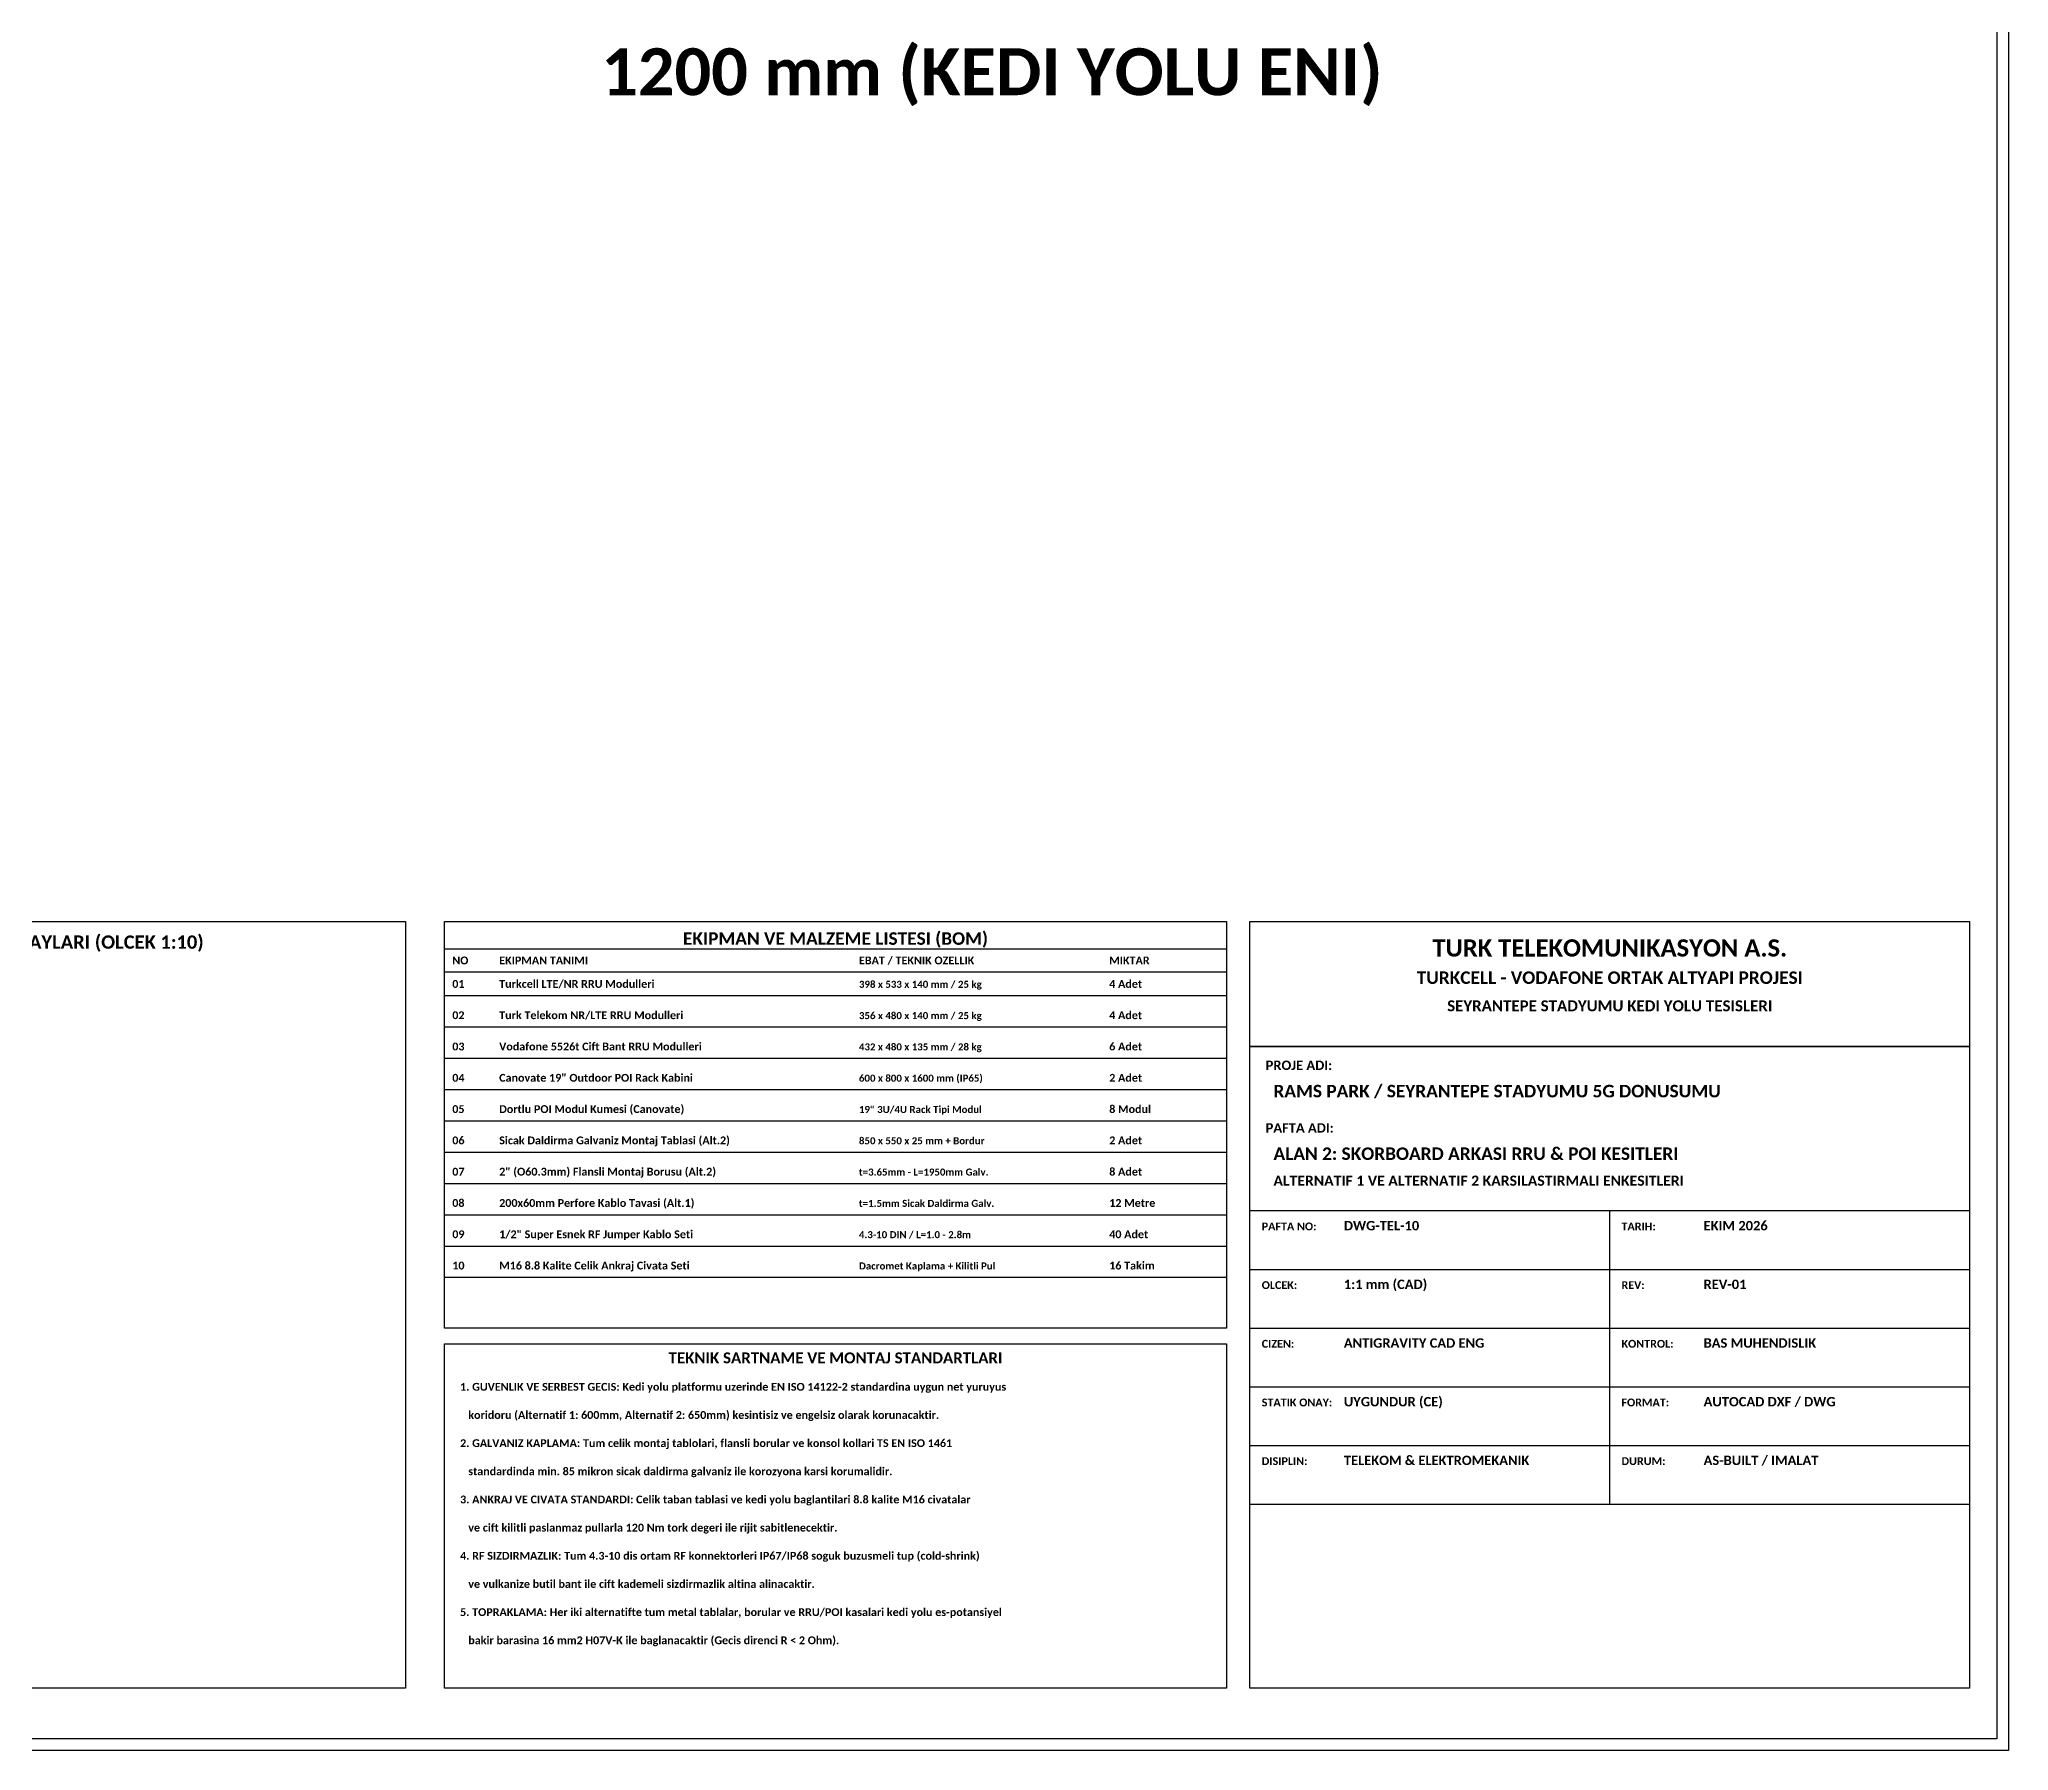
# Model space of a CAD drawing. Header units: millimetres. Extents: x -2743 to 2694, y -1100 to 3223.
# Drawn here: x 82 to 2600, y -1100 to 1087 of the extents above; entities that cross this region are included whole.
import ezdxf
from ezdxf.enums import TextEntityAlignment as Align

# ---------------------------------------------------------------- set-up
doc = ezdxf.new("R2010")
doc.units = ezdxf.units.MM
doc.layers.add('METIN_BILGI', color=7, linetype='CONTINUOUS')
doc.layers.add('OLCULER', color=1, linetype='CONTINUOUS')
doc.styles.get("Standard").update_dxf_attribs({"font": 'calibrib.ttf'})

msp = doc.modelspace()

# ---------------------------------------------------------------- linework, layer by layer
at = {"layer": 'METIN_BILGI'}
for p, q in [((600, -135), (1600, -135)), ((600, -175), (1600, -175)), ((600, -215), (1600, -215)), ((600, -255), (1600, -255)), ((600, -295), (1600, -295)), ((600, -335), (1600, -335)), ((600, -375), (1600, -375)), ((600, -415), (1600, -415)), ((2090, -485), (2090, -410)), ((600, -455), (1600, -455)), ((600, -495), (1600, -495)), ((1630, -485), (2550, -485)), ((2090, -560), (2090, -485)), ((1630, -560), (2550, -560)), ((2090, -635), (2090, -560)), ((1630, -635), (2550, -635)), ((2090, -710), (2090, -635)), ((1630, -710), (2550, -710)), ((2090, -785), (2090, -710)), ((1630, -785), (2550, -785))]:
    msp.add_line(p, q, dxfattribs=at)
for points in [[(-2600, -1100), (-2600, 3200), (2600, 3200), (2600, -1100)], [(-2585, -1085), (-2585, 3185), (2585, 3185), (2585, -1085)], [(-450, -1020), (-450, -40), (550, -40), (550, -1020)], [(600, -560), (600, -40), (1600, -40), (1600, -560)], [(1630, -1020), (1630, -40), (2550, -40), (2550, -1020)], [(1630, -200), (1630, -40), (2550, -40), (2550, -200)], [(600, -105), (600, -75), (1600, -75), (1600, -105)], [(1630, -410), (1630, -200), (2550, -200), (2550, -410)], [(600, -1020), (600, -580), (1600, -580), (1600, -1020)]]:
    msp.add_lwpolyline(points, close=True, dxfattribs=at)

# ---------------------------------------------------------------- texts
for s, height, p in [('IMALAT VE ANKRAJ DETAYLARI (OLCEK 1:10)', 17, (50, -75)), ('EKIPMAN VE MALZEME LISTESI (BOM)', 16, (1100, -70)), ('TURK TELEKOMUNIKASYON A.S.', 22, (2090, -85)), ('TURKCELL - VODAFONE ORTAK ALTYAPI PROJESI', 16, (2090, -120)), ('SEYRANTEPE STADYUMU KEDI YOLU TESISLERI', 14, (2090, -155)), ('TEKNIK SARTNAME VE MONTAJ STANDARTLARI', 14, (1100, -605))]:
    msp.add_text(s, height=height, dxfattribs=at).set_placement(p, align=Align.CENTER)
for s, height, p in [('NO', 10, (610, -95)), ('EKIPMAN TANIMI', 10, (670, -95)), ('EBAT / TEKNIK OZELLIK', 10, (1130, -95)), ('MIKTAR', 10, (1450, -95)), ('01', 10, (610, -125)), ('Turkcell LTE/NR RRU Modulleri', 10, (670, -125)), ('398 x 533 x 140 mm / 25 kg', 9, (1130, -125)), ('4 Adet', 10, (1450, -125)), ('02', 10, (610, -165)), ('Turk Telekom NR/LTE RRU Modulleri', 10, (670, -165)), ('356 x 480 x 140 mm / 25 kg', 9, (1130, -165)), ('4 Adet', 10, (1450, -165)), ('03', 10, (610, -205)), ('Vodafone 5526t Cift Bant RRU Modulleri', 10, (670, -205)), ('432 x 480 x 135 mm / 28 kg', 9, (1130, -205)), ('6 Adet', 10, (1450, -205)), ('PROJE ADI:', 12, (1650, -230)), ('04', 10, (610, -245)), ('Canovate 19" Outdoor POI Rack Kabini', 10, (670, -245)), ('600 x 800 x 1600 mm (IP65)', 9, (1130, -245)), ('2 Adet', 10, (1450, -245)), ('RAMS PARK / SEYRANTEPE STADYUMU 5G DONUSUMU', 16, (1660, -265)), ('05', 10, (610, -285)), ('Dortlu POI Modul Kumesi (Canovate)', 10, (670, -285)), ('19" 3U/4U Rack Tipi Modul', 9, (1130, -285)), ('8 Modul', 10, (1450, -285)), ('PAFTA ADI:', 12, (1650, -310)), ('06', 10, (610, -325)), ('Sicak Daldirma Galvaniz Montaj Tablasi (Alt.2)', 10, (670, -325)), ('850 x 550 x 25 mm + Bordur', 9, (1130, -325)), ('2 Adet', 10, (1450, -325)), ('ALAN 2: SKORBOARD ARKASI RRU & POI KESITLERI', 16, (1660, -345)), ('07', 10, (610, -365)), ('2" (O60.3mm) Flansli Montaj Borusu (Alt.2)', 10, (670, -365)), ('t=3.65mm - L=1950mm Galv.', 9, (1130, -365)), ('8 Adet', 10, (1450, -365)), ('ALTERNATIF 1 VE ALTERNATIF 2 KARSILASTIRMALI ENKESITLERI', 13, (1660, -378)), ('08', 10, (610, -405)), ('200x60mm Perfore Kablo Tavasi (Alt.1)', 10, (670, -405)), ('t=1.5mm Sicak Daldirma Galv.', 9, (1130, -405)), ('12 Metre', 10, (1450, -405)), ('PAFTA NO:', 10, (1645, -435)), ('DWG-TEL-10', 12, (1750, -435)), ('TARIH:', 10, (2105, -435)), ('EKIM 2026', 12, (2210, -435)), ('09', 10, (610, -445)), ('1/2" Super Esnek RF Jumper Kablo Seti', 10, (670, -445)), ('4.3-10 DIN / L=1.0 - 2.8m', 9, (1130, -445)), ('40 Adet', 10, (1450, -445)), ('10', 10, (610, -485)), ('M16 8.8 Kalite Celik Ankraj Civata Seti', 10, (670, -485)), ('Dacromet Kaplama + Kilitli Pul', 9, (1130, -485)), ('16 Takim', 10, (1450, -485)), ('OLCEK:', 10, (1645, -510)), ('1:1 mm (CAD)', 12, (1750, -510)), ('REV:', 10, (2105, -510)), ('REV-01', 12, (2210, -510)), ('CIZEN:', 10, (1645, -585)), ('ANTIGRAVITY CAD ENG', 12, (1750, -585)), ('KONTROL:', 10, (2105, -585)), ('BAS MUHENDISLIK', 12, (2210, -585)), ('1. GUVENLIK VE SERBEST GECIS: Kedi yolu platformu uzerinde EN ISO 14122-2 standardina uygun net yuruyus', 10, (620, -640)), ('STATIK ONAY:', 10, (1645, -660)), ('UYGUNDUR (CE)', 12, (1750, -660)), ('FORMAT:', 10, (2105, -660)), ('AUTOCAD DXF / DWG', 12, (2210, -660)), ('   koridoru (Alternatif 1: 600mm, Alternatif 2: 650mm) kesintisiz ve engelsiz olarak korunacaktir.', 10, (620, -676)), ('2. GALVANIZ KAPLAMA: Tum celik montaj tablolari, flansli borular ve konsol kollari TS EN ISO 1461', 10, (620, -712)), ('DISIPLIN:', 10, (1645, -735)), ('TELEKOM & ELEKTROMEKANIK', 12, (1750, -735)), ('DURUM:', 10, (2105, -735)), ('AS-BUILT / IMALAT', 12, (2210, -735)), ('   standardinda min. 85 mikron sicak daldirma galvaniz ile korozyona karsi korumalidir.', 10, (620, -748)), ('3. ANKRAJ VE CIVATA STANDARDI: Celik taban tablasi ve kedi yolu baglantilari 8.8 kalite M16 civatalar', 10, (620, -784)), ('   ve cift kilitli paslanmaz pullarla 120 Nm tork degeri ile rijit sabitlenecektir.', 10, (620, -820)), ('4. RF SIZDIRMAZLIK: Tum 4.3-10 dis ortam RF konnektorleri IP67/IP68 soguk buzusmeli tup (cold-shrink)', 10, (620, -856)), ('   ve vulkanize butil bant ile cift kademeli sizdirmazlik altina alinacaktir.', 10, (620, -892)), ('5. TOPRAKLAMA: Her iki alternatifte tum metal tablalar, borular ve RRU/POI kasalari kedi yolu es-potansiyel', 10, (620, -928)), ('   bakir barasina 16 mm2 H07V-K ile baglanacaktir (Gecis direnci R < 2 Ohm).', 10, (620, -964))]:
    msp.add_text(s, height=height, dxfattribs=at).set_placement(p)
at = {"layer": 'OLCULER'}
msp.add_text('1200 mm (KEDI YOLU ENI)', height=60, dxfattribs=at).set_placement((1300, 1046), align=Align.MIDDLE_CENTER)

doc.saveas('drawing.dxf')
